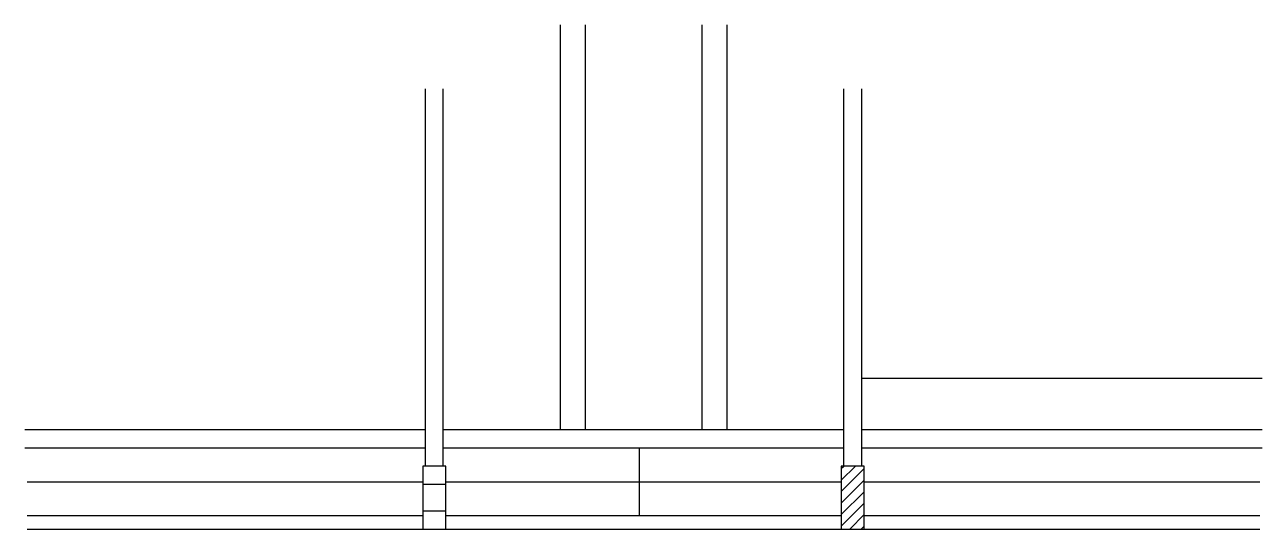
# Model space of a CAD drawing. Header units: metres. Extents: x 4489 to 5781, y 2470 to 2997.
import ezdxf

# ---------------------------------------------------------------- set-up
doc = ezdxf.new("R2010")
doc.units = ezdxf.units.M
for name, color, linetype in [('3', 7, 'Continuous'), ('7', 7, 'Continuous'), ('Painéis', 7, 'Continuous')]:
    doc.layers.add(name, color=color, linetype=linetype)

msp = doc.modelspace()

# ---------------------------------------------------------------- linework, layer by layer
at = {"layer": '3', "color": 7, "lineweight": 25}
for p, q in [((5341.2, 2521.3), (5355.9, 2535.9)), ((5341.2, 2533.3), (5343.8, 2535.9)), ((5341.2, 2509.3), (5365.2, 2533.3)), ((5341.2, 2497.3), (5365.2, 2521.3)), ((5341.2, 2485.2), (5365.2, 2509.2)), ((5341.2, 2473.2), (5365.2, 2497.2)), ((5350, 2469.9), (5365.2, 2485.2)), ((5362, 2469.9), (5365.2, 2473.2))]:
    msp.add_line(p, q, dxfattribs=at)
for points in [[(4906.7, 2929.9), (4906.7, 2554.9)], [(4925.7, 2554.9), (4925.7, 2929.9)], [(5343.7, 2929.9), (5343.7, 2554.9)], [(5362.7, 2554.9), (5362.7, 2929.9)], [(4906.7, 2573.9), (4488.7, 2573.9)], [(5343.7, 2573.9), (4925.7, 2573.9)], [(5780.7, 2573.9), (5362.7, 2573.9)], [(4488.7, 2554.9), (4906.7, 2554.9)], [(4906.7, 2554.9), (4906.7, 2535.9)], [(4925.7, 2554.9), (5343.7, 2554.9)], [(4925.7, 2535.9), (4925.7, 2554.9)], [(5343.7, 2554.9), (5343.7, 2535.9)], [(5362.7, 2554.9), (5780.7, 2554.9)], [(5362.7, 2535.9), (5362.7, 2554.9)], [(4904.2, 2483.9), (4491.2, 2483.9)], [(5341.2, 2483.9), (4928.2, 2483.9)], [(5778.2, 2483.9), (5365.2, 2483.9)], [(4491.2, 2469.9), (4904.2, 2469.9)], [(4928.2, 2469.9), (5341.2, 2469.9)], [(5365.2, 2469.9), (5778.2, 2469.9)]]:
    msp.add_lwpolyline(points, dxfattribs=at)
at = {"layer": '7', "color": 7, "lineweight": 25}
for points in [[(4904.2, 2469.9), (4928.2, 2469.9), (4928.2, 2535.9), (4904.2, 2535.9), (4904.2, 2469.9)], [(4904.2, 2516.9), (4928.2, 2516.9), (4928.2, 2535.9), (4904.2, 2535.9), (4904.2, 2516.9)], [(5341.2, 2469.9), (5365.2, 2469.9), (5365.2, 2535.9), (5341.2, 2535.9), (5341.2, 2469.9)], [(4904.2, 2469.9), (4928.2, 2469.9), (4928.2, 2488.9), (4904.2, 2488.9), (4904.2, 2469.9)]]:
    msp.add_lwpolyline(points, dxfattribs=at)
at = {"layer": 'Painéis', "color": 7, "lineweight": 25}
for p, q in [((5047.7, 2996.9), (5047.7, 2573.9)), ((5073.7, 2996.9), (5073.7, 2573.9)), ((5195.7, 2996.9), (5195.7, 2573.9)), ((5221.7, 2996.9), (5221.7, 2573.9)), ((5362.7, 2627.9), (5780.7, 2627.9)), ((5130.7, 2483.9), (5130.7, 2554.9)), ((4491.2, 2519.4), (4904.2, 2519.4)), ((4928.2, 2519.4), (5341.2, 2519.4)), ((5365.2, 2519.4), (5778.2, 2519.4))]:
    msp.add_line(p, q, dxfattribs=at)

doc.saveas('drawing.dxf')
